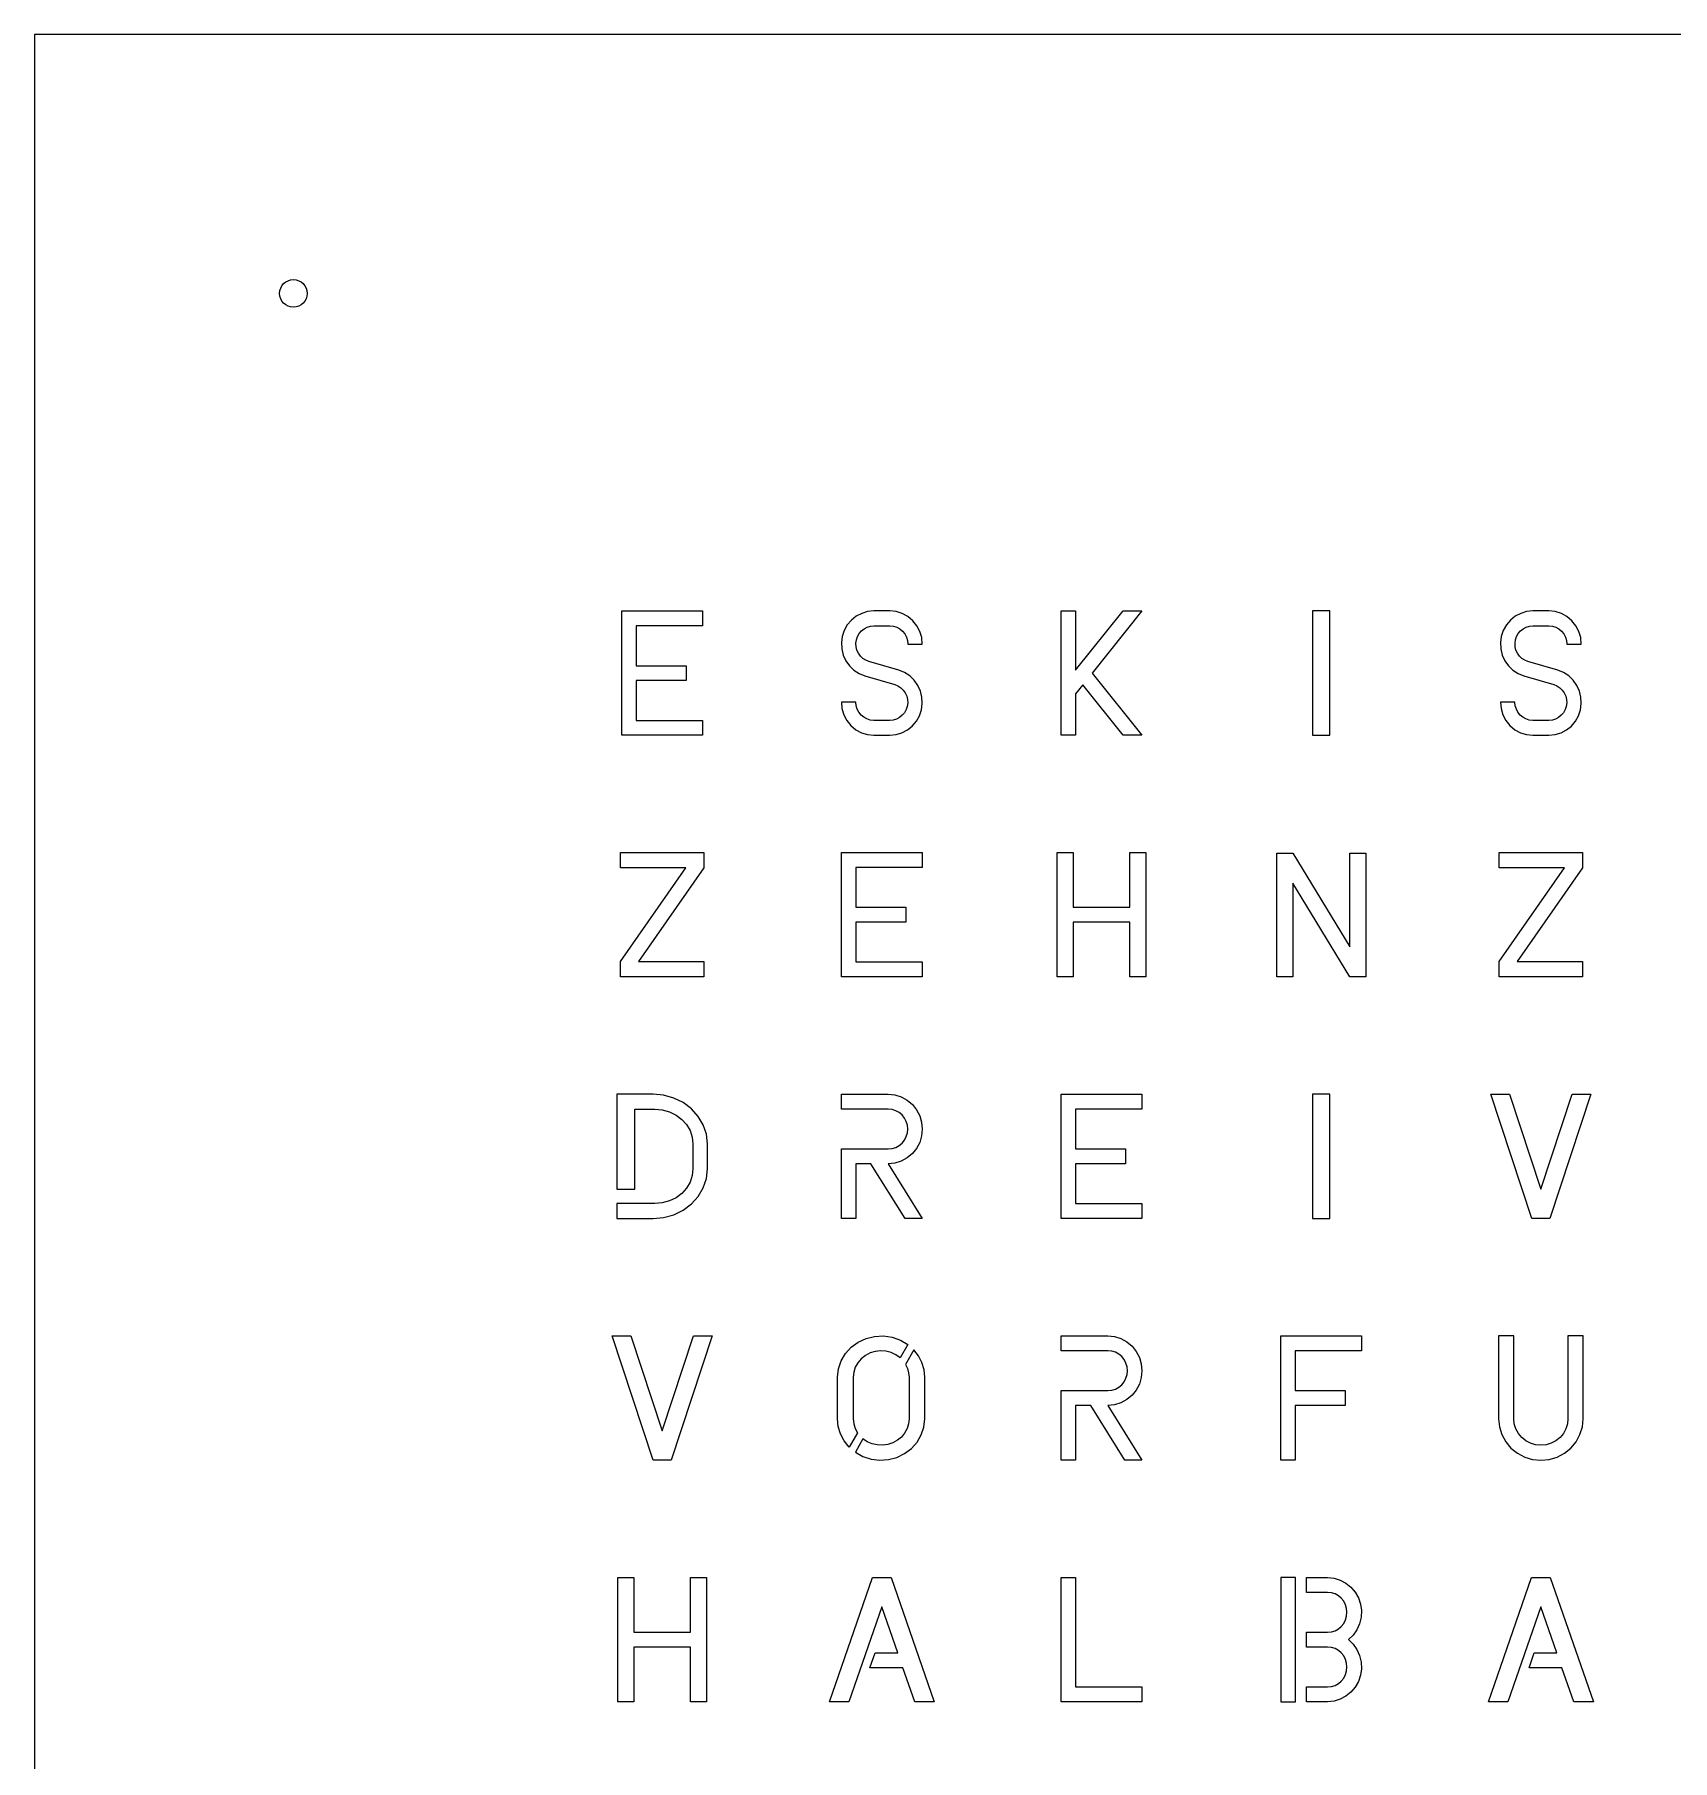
# Model space of a CAD drawing. Extents: x 0 to 500, y 0 to 500.
# Drawn here: x 0 to 237.2, y 250 to 500 of the extents above; entities that cross this region are included whole.
import ezdxf

# ---------------------------------------------------------------- set-up
doc = ezdxf.new("R2010")
doc.units = 0
doc.layers.add('7', color=7, linetype='CONTINUOUS')

msp = doc.modelspace()

# ---------------------------------------------------------------- linework, layer by layer
at = {"layer": '7'}
for p, q in [((0, 500), (0, 0)), ((500, 500), (0, 500)), ((85.0483, 398.4993), (85.0483, 416.5007)), ((85.0483, 416.5007), (96.7699, 416.5007)), ((96.7699, 416.5007), (96.7699, 414.34061)), ((118.3124, 415.16879), (117.7287, 414.4765)), ((119.014, 415.73529), (118.3124, 415.16879)), ((119.8079, 416.1553), (119.014, 415.73529)), ((120.6653, 416.4136), (119.8079, 416.1553)), ((121.5551, 416.5007), (120.6653, 416.4136)), ((123.8994, 416.5007), (121.5551, 416.5007)), ((124.8141, 416.4086), (123.8994, 416.5007)), ((125.6937, 416.13571), (124.8141, 416.4086)), ((126.5043, 415.6925), (125.6937, 416.13571)), ((127.2148, 415.0961), (126.5043, 415.6925)), ((127.7979, 414.36938), (127.2148, 415.0961)), ((148.68469, 416.5007), (150.79671, 416.5007)), ((148.68469, 398.4993), (148.68469, 416.5007)), ((150.79671, 416.5007), (150.79671, 407.909)), ((150.79671, 407.909), (157.6763, 416.5007)), ((160.4063, 416.5007), (153.1991, 407.5)), ((157.6763, 416.5007), (160.4063, 416.5007)), ((185.1161, 416.5007), (185.1161, 398.4993)), ((187.61121, 416.5007), (185.1161, 416.5007)), ((187.61121, 398.4993), (187.61121, 416.5007)), ((213.76691, 415.16879), (213.1832, 414.4765)), ((214.46851, 415.73529), (213.76691, 415.16879)), ((215.26241, 416.1553), (214.46851, 415.73529)), ((216.1199, 416.4136), (215.26241, 416.1553)), ((217.0096, 416.5007), (216.1199, 416.4136)), ((219.354, 416.5007), (217.0096, 416.5007)), ((220.26871, 416.4086), (219.354, 416.5007)), ((221.14819, 416.13571), (220.26871, 416.4086)), ((221.9588, 415.6925), (221.14819, 416.13571)), ((222.6693, 415.0961), (221.9588, 415.6925)), ((223.2524, 414.36938), (222.6693, 415.0961)), ((96.7699, 414.34061), (87.1603, 414.34061)), ((87.1603, 414.34061), (87.1603, 408.58011)), ((116.9946, 412.81839), (116.8709, 411.91299)), ((117.284, 413.68341), (116.9946, 412.81839)), ((117.7287, 414.4765), (117.284, 413.68341)), ((119.0489, 412.31689), (119.2079, 412.7923)), ((119.2079, 412.7923), (119.4523, 413.22809)), ((119.4523, 413.22809), (119.7731, 413.60861)), ((119.7731, 413.60861), (120.1586, 413.91989)), ((120.1586, 413.91989), (120.5949, 414.1507)), ((120.5949, 414.1507), (121.0661, 414.29269)), ((121.0661, 414.29269), (121.5551, 414.34061)), ((121.5551, 414.34061), (123.8994, 414.34061)), ((123.8994, 414.34061), (124.4021, 414.28989)), ((124.4021, 414.28989), (124.8855, 414.13989)), ((124.8855, 414.13989), (125.3309, 413.89639)), ((125.3309, 413.89639), (125.7214, 413.5686)), ((125.7214, 413.5686), (126.0418, 413.16931)), ((126.0418, 413.16931), (126.2799, 412.71371)), ((126.2799, 412.71371), (126.4266, 412.2193)), ((128.2312, 413.54031), (127.7979, 414.36938)), ((128.498, 412.64069), (128.2312, 413.54031)), ((128.5881, 411.70511), (128.498, 412.64069)), ((212.4491, 412.81839), (212.32539, 411.91299)), ((212.73849, 413.68341), (212.4491, 412.81839)), ((213.1832, 414.4765), (212.73849, 413.68341)), ((214.5034, 412.31689), (214.66251, 412.7923)), ((214.66251, 412.7923), (214.9068, 413.22809)), ((214.9068, 413.22809), (215.2276, 413.60861)), ((215.2276, 413.60861), (215.6132, 413.91989)), ((215.6132, 413.91989), (216.0495, 414.1507)), ((216.0495, 414.1507), (216.52071, 414.29269)), ((216.52071, 414.29269), (217.0096, 414.34061)), ((217.0096, 414.34061), (219.354, 414.34061)), ((219.354, 414.34061), (219.8567, 414.28989)), ((219.8567, 414.28989), (220.34, 414.13989)), ((220.34, 414.13989), (220.78551, 413.89639)), ((220.78551, 413.89639), (221.1759, 413.5686)), ((221.1759, 413.5686), (221.4964, 413.16931)), ((221.4964, 413.16931), (221.7345, 412.71371)), ((221.7345, 412.71371), (221.8811, 412.2193)), ((223.6857, 413.54031), (223.2524, 414.36938)), ((223.9525, 412.64069), (223.6857, 413.54031)), ((224.0426, 411.70511), (223.9525, 412.64069)), ((116.8709, 411.91299), (116.9174, 411)), ((116.9174, 411), (117.1325, 410.11261)), ((117.1325, 410.11261), (117.5084, 409.28311)), ((118.9809, 411.8194), (119.0489, 412.31689)), ((119.0065, 411.3176), (118.9809, 411.8194)), ((119.1247, 410.82999), (119.0065, 411.3176)), ((119.3312, 410.37411), (119.1247, 410.82999)), ((119.6186, 409.96671), (119.3312, 410.37411)), ((126.4266, 412.2193), (126.4761, 411.70511)), ((126.4761, 411.70511), (128.5881, 411.70511)), ((212.32539, 411.91299), (212.37199, 411)), ((212.37199, 411), (212.5871, 410.11261)), ((212.5871, 410.11261), (212.96291, 409.28311)), ((214.43539, 411.8194), (214.5034, 412.31689)), ((214.461, 411.3176), (214.43539, 411.8194)), ((214.57919, 410.82999), (214.461, 411.3176)), ((214.7858, 410.37411), (214.57919, 410.82999)), ((215.0731, 409.96671), (214.7858, 410.37411)), ((221.8811, 412.2193), (221.9306, 411.70511)), ((221.9306, 411.70511), (224.0426, 411.70511)), ((87.1603, 408.58011), (94.3675, 408.58011)), ((94.3675, 408.58011), (94.3675, 406.41989)), ((117.5084, 409.28311), (118.0313, 408.54169)), ((118.0313, 408.54169), (118.6823, 407.91519)), ((118.6823, 407.91519), (119.4377, 407.42639)), ((119.9763, 409.62241), (119.6186, 409.96671)), ((120.3915, 409.35379), (119.9763, 409.62241)), ((120.8489, 409.17068), (120.3915, 409.35379)), ((125.1845, 407.9068), (120.8489, 409.17068)), ((126.0169, 407.57361), (125.1845, 407.9068)), ((126.7723, 407.08481), (126.0169, 407.57361)), ((153.1991, 407.5), (160.4063, 398.4993)), ((212.96291, 409.28311), (213.48579, 408.54169)), ((213.48579, 408.54169), (214.1368, 407.91519)), ((214.1368, 407.91519), (214.8922, 407.42639)), ((215.43089, 409.62241), (215.0731, 409.96671)), ((215.84599, 409.35379), (215.43089, 409.62241)), ((216.30341, 409.17068), (215.84599, 409.35379)), ((220.6391, 407.9068), (216.30341, 409.17068)), ((221.47141, 407.57361), (220.6391, 407.9068)), ((222.22681, 407.08481), (221.47141, 407.57361)), ((94.3675, 406.41989), (87.1603, 406.41989)), ((87.1603, 406.41989), (87.1603, 400.65939)), ((119.4377, 407.42639), (120.27, 407.0932)), ((120.27, 407.0932), (124.6057, 405.82932)), ((124.6057, 405.82932), (125.0631, 405.64621)), ((125.0631, 405.64621), (125.4782, 405.37759)), ((125.4782, 405.37759), (125.8359, 405.03329)), ((125.8359, 405.03329), (126.1233, 404.62589)), ((127.4232, 406.45831), (126.7723, 407.08481)), ((127.9462, 405.71689), (127.4232, 406.45831)), ((128.32201, 404.88739), (127.9462, 405.71689)), ((151.83411, 405.79541), (150.79671, 404.49979)), ((157.6763, 398.4993), (151.83411, 405.79541)), ((214.8922, 407.42639), (215.72459, 407.0932)), ((215.72459, 407.0932), (220.0602, 405.82932)), ((220.0602, 405.82932), (220.51759, 405.64621)), ((220.51759, 405.64621), (220.93269, 405.37759)), ((220.93269, 405.37759), (221.2905, 405.03329)), ((221.2905, 405.03329), (221.5779, 404.62589)), ((222.87781, 406.45831), (222.22681, 407.08481)), ((223.4007, 405.71689), (222.87781, 406.45831)), ((223.7765, 404.88739), (223.4007, 405.71689)), ((116.8665, 403.29489), (116.9566, 402.35931)), ((118.9785, 403.29489), (116.8665, 403.29489)), ((119.028, 402.7807), (118.9785, 403.29489)), ((119.1746, 402.28629), (119.028, 402.7807)), ((126.1233, 404.62589), (126.3298, 404.17001)), ((126.4057, 402.68301), (126.2466, 402.2077)), ((126.3298, 404.17001), (126.4481, 403.6824)), ((126.4737, 403.1806), (126.4057, 402.68301)), ((126.4481, 403.6824), (126.4737, 403.1806)), ((128.53709, 404), (128.32201, 404.88739)), ((128.46001, 402.18161), (128.58369, 403.08701)), ((128.58369, 403.08701), (128.53709, 404)), ((150.79671, 404.49979), (150.79671, 398.4993)), ((212.321, 403.29489), (212.4111, 402.35931)), ((214.433, 403.29489), (212.321, 403.29489)), ((214.4825, 402.7807), (214.433, 403.29489)), ((214.6292, 402.28629), (214.4825, 402.7807)), ((221.5779, 404.62589), (221.78439, 404.17001)), ((221.8602, 402.68301), (221.7012, 402.2077)), ((221.78439, 404.17001), (221.9026, 403.6824)), ((221.92821, 403.1806), (221.8602, 402.68301)), ((221.9026, 403.6824), (221.92821, 403.1806)), ((223.99159, 404), (223.7765, 404.88739)), ((223.91451, 402.18161), (224.03819, 403.08701)), ((224.03819, 403.08701), (223.99159, 404)), ((87.1603, 400.65939), (96.7699, 400.65939)), ((96.7699, 400.65939), (96.7699, 398.4993)), ((116.9566, 402.35931), (117.2234, 401.45969)), ((117.2234, 401.45969), (117.6567, 400.63062)), ((117.6567, 400.63062), (118.2397, 399.9039)), ((119.4127, 401.83069), (119.1746, 402.28629)), ((119.7331, 401.4313), (119.4127, 401.83069)), ((120.1236, 401.10361), (119.7331, 401.4313)), ((120.5691, 400.86011), (120.1236, 401.10361)), ((121.0524, 400.71011), (120.5691, 400.86011)), ((121.5551, 400.65939), (121.0524, 400.71011)), ((123.8994, 400.65939), (121.5551, 400.65939)), ((124.3884, 400.70731), (123.8994, 400.65939)), ((124.8596, 400.8493), (124.3884, 400.70731)), ((125.2959, 401.08011), (124.8596, 400.8493)), ((125.6815, 401.39139), (125.2959, 401.08011)), ((126.0023, 401.77191), (125.6815, 401.39139)), ((126.2466, 402.2077), (126.0023, 401.77191)), ((127.1422, 399.83121), (127.7259, 400.5235)), ((127.7259, 400.5235), (128.1705, 401.31659)), ((128.1705, 401.31659), (128.46001, 402.18161)), ((212.4111, 402.35931), (212.6779, 401.45969)), ((212.6779, 401.45969), (213.11121, 400.63062)), ((213.11121, 400.63062), (213.69431, 399.9039)), ((214.86729, 401.83069), (214.6292, 402.28629)), ((215.1877, 401.4313), (214.86729, 401.83069)), ((215.57809, 401.10361), (215.1877, 401.4313)), ((216.02361, 400.86011), (215.57809, 401.10361)), ((216.507, 400.71011), (216.02361, 400.86011)), ((217.0096, 400.65939), (216.507, 400.71011)), ((219.354, 400.65939), (217.0096, 400.65939)), ((219.843, 400.70731), (219.354, 400.65939)), ((220.31419, 400.8493), (219.843, 400.70731)), ((220.7505, 401.08011), (220.31419, 400.8493)), ((221.136, 401.39139), (220.7505, 401.08011)), ((221.4568, 401.77191), (221.136, 401.39139)), ((221.7012, 402.2077), (221.4568, 401.77191)), ((222.59669, 399.83121), (223.1804, 400.5235)), ((223.1804, 400.5235), (223.62511, 401.31659)), ((223.62511, 401.31659), (223.91451, 402.18161)), ((96.7699, 398.4993), (85.0483, 398.4993)), ((118.2397, 399.9039), (118.9502, 399.3075)), ((118.9502, 399.3075), (119.7608, 398.86429)), ((119.7608, 398.86429), (120.6404, 398.5914)), ((120.6404, 398.5914), (121.5551, 398.4993)), ((121.5551, 398.4993), (123.8994, 398.4993)), ((123.8994, 398.4993), (124.7892, 398.5864)), ((124.7892, 398.5864), (125.6466, 398.8447)), ((125.6466, 398.8447), (126.4406, 399.26471)), ((126.4406, 399.26471), (127.1422, 399.83121)), ((150.79671, 398.4993), (148.68469, 398.4993)), ((160.4063, 398.4993), (157.6763, 398.4993)), ((185.1161, 398.4993), (187.61121, 398.4993)), ((213.69431, 399.9039), (214.4048, 399.3075)), ((214.4048, 399.3075), (215.21539, 398.86429)), ((215.21539, 398.86429), (216.095, 398.5914)), ((216.095, 398.5914), (217.0096, 398.4993)), ((217.0096, 398.4993), (219.354, 398.4993)), ((219.354, 398.4993), (220.2438, 398.5864)), ((220.2438, 398.5864), (221.1012, 398.8447)), ((221.1012, 398.8447), (221.8951, 399.26471)), ((221.8951, 399.26471), (222.59669, 399.83121)), ((84.8833, 379.29379), (84.8833, 381.5007)), ((84.8833, 381.5007), (96.9349, 381.5007)), ((96.9349, 381.5007), (96.9349, 379.29379)), ((116.8665, 363.4993), (116.8665, 381.5007)), ((116.8665, 381.5007), (128.5881, 381.5007)), ((128.5881, 381.5007), (128.5881, 379.34061)), ((148.1371, 381.5007), (150.4464, 381.5007)), ((148.1371, 363.4993), (148.1371, 381.5007)), ((150.4464, 381.5007), (150.4464, 373.58011)), ((158.6445, 381.5007), (160.9538, 381.5007)), ((158.6445, 373.58011), (158.6445, 381.5007)), ((160.9538, 381.5007), (160.9538, 363.4993)), ((179.91521, 363.4993), (179.91521, 381.4379)), ((179.91521, 381.4379), (182.239, 381.4379)), ((182.239, 381.4379), (190.4883, 367.87079)), ((190.4883, 367.87079), (190.4883, 381.4379)), ((190.4883, 381.4379), (192.8121, 381.4379)), ((192.8121, 381.4379), (192.8121, 363.4993)), ((212.15601, 379.29379), (212.15601, 381.5007)), ((212.15601, 381.5007), (224.2076, 381.5007)), ((224.2076, 381.5007), (224.2076, 379.29379)), ((94.3182, 379.29379), (84.8833, 379.29379)), ((84.8833, 365.70621), (94.3182, 379.29379)), ((96.9349, 379.29379), (87.5, 365.70621)), ((128.5881, 379.34061), (118.9785, 379.34061)), ((118.9785, 379.34061), (118.9785, 373.58011)), ((221.5909, 379.29379), (212.15601, 379.29379)), ((212.15601, 365.70621), (221.5909, 379.29379)), ((224.2076, 379.29379), (214.77271, 365.70621)), ((182.239, 377.06631), (182.239, 363.4993)), ((190.4883, 363.4993), (182.239, 377.06631)), ((118.9785, 373.58011), (126.1857, 373.58011)), ((126.1857, 373.58011), (126.1857, 371.41989)), ((150.4464, 373.58011), (158.6445, 373.58011)), ((126.1857, 371.41989), (118.9785, 371.41989)), ((118.9785, 371.41989), (118.9785, 365.65939)), ((158.6445, 371.41989), (150.4464, 371.41989)), ((150.4464, 371.41989), (150.4464, 363.4993)), ((158.6445, 363.4993), (158.6445, 371.41989)), ((84.8833, 363.4993), (84.8833, 365.70621)), ((87.5, 365.70621), (96.9349, 365.70621)), ((96.9349, 365.70621), (96.9349, 363.4993)), ((118.9785, 365.65939), (128.5881, 365.65939)), ((128.5881, 365.65939), (128.5881, 363.4993)), ((212.15601, 363.4993), (212.15601, 365.70621)), ((214.77271, 365.70621), (224.2076, 365.70621)), ((224.2076, 365.70621), (224.2076, 363.4993)), ((96.9349, 363.4993), (84.8833, 363.4993)), ((128.5881, 363.4993), (116.8665, 363.4993)), ((150.4464, 363.4993), (148.1371, 363.4993)), ((160.9538, 363.4993), (158.6445, 363.4993)), ((182.239, 363.4993), (179.91521, 363.4993)), ((192.8121, 363.4993), (190.4883, 363.4993)), ((224.2076, 363.4993), (212.15601, 363.4993)), ((84.3488, 346.5007), (84.3488, 332.74149)), ((89.5892, 346.5007), (84.3488, 346.5007)), ((91.1265, 346.3624), (89.5892, 346.5007)), ((92.6048, 345.95261), (91.1265, 346.3624)), ((93.9672, 345.2872), (92.6048, 345.95261)), ((95.1613, 344.39169), (93.9672, 345.2872)), ((116.8665, 346.5007), (123.6601, 346.5007)), ((116.8665, 344.34061), (116.8665, 346.5007)), ((123.6601, 346.5007), (124.6215, 346.4039)), ((124.6215, 346.4039), (125.5459, 346.117)), ((125.5459, 346.117), (126.3979, 345.65131)), ((126.3979, 345.65131), (127.1447, 345.02441)), ((127.1447, 345.02441), (127.7575, 344.26059)), ((148.68469, 328.4993), (148.68469, 346.5007)), ((148.68469, 346.5007), (160.4063, 346.5007)), ((160.4063, 346.5007), (160.4063, 344.34061)), ((185.1161, 346.5007), (185.1161, 328.4993)), ((187.61121, 346.5007), (185.1161, 346.5007)), ((187.61121, 328.4993), (187.61121, 346.5007)), ((216.8774, 328.4993), (210.9398, 346.5007)), ((210.9398, 346.5007), (213.64529, 346.5007)), ((213.64529, 346.5007), (218.1824, 332.74521)), ((218.1824, 332.74521), (222.7195, 346.5007)), ((225.4249, 346.5007), (219.4873, 328.4993)), ((222.7195, 346.5007), (225.4249, 346.5007)), ((86.9729, 332.74149), (86.9729, 344.34061)), ((86.9729, 344.34061), (89.8492, 344.34061)), ((89.8492, 344.34061), (90.9253, 344.24371)), ((90.9253, 344.24371), (91.9601, 343.95691)), ((91.9601, 343.95691), (92.9138, 343.49109)), ((92.9138, 343.49109), (93.7497, 342.86429)), ((93.7497, 342.86429), (94.4357, 342.1004)), ((96.1413, 343.3006), (95.1613, 344.39169)), ((96.8695, 342.05569), (96.1413, 343.3006)), ((123.6601, 344.34061), (116.8665, 344.34061)), ((124.2094, 344.28519), (123.6601, 344.34061)), ((124.7377, 344.12131), (124.2094, 344.28519)), ((125.2245, 343.8551), (124.7377, 344.12131)), ((125.6513, 343.49701), (125.2245, 343.8551)), ((126.0015, 343.06049), (125.6513, 343.49701)), ((126.2617, 342.5625), (126.0015, 343.06049)), ((126.422, 342.02219), (126.2617, 342.5625)), ((127.7575, 344.26059), (128.213, 343.38919)), ((128.213, 343.38919), (128.49339, 342.4436)), ((160.4063, 344.34061), (150.79671, 344.34061)), ((150.79671, 344.34061), (150.79671, 338.58011)), ((94.4357, 342.1004), (94.9455, 341.229)), ((94.9455, 341.229), (95.2594, 340.28351)), ((95.2594, 340.28351), (95.3654, 339.30011)), ((97.3179, 340.7049), (96.8695, 342.05569)), ((97.4694, 339.30011), (97.3179, 340.7049)), ((126.0015, 339.86011), (126.2617, 340.35809)), ((126.2617, 340.35809), (126.422, 340.89841)), ((126.4761, 341.4603), (126.422, 342.02219)), ((126.422, 340.89841), (126.4761, 341.4603)), ((128.49339, 340.47699), (128.213, 339.5314)), ((128.49339, 342.4436), (128.5881, 341.4603)), ((128.5881, 341.4603), (128.49339, 340.47699)), ((95.3654, 339.30011), (95.3654, 335.69989)), ((97.4694, 335.69989), (97.4694, 339.30011)), ((116.8665, 338.58011), (123.6601, 338.58011)), ((116.8665, 328.4993), (116.8665, 338.58011)), ((123.6601, 338.58011), (124.2094, 338.63541)), ((124.2094, 338.63541), (124.7377, 338.79929)), ((124.7377, 338.79929), (125.2245, 339.06549)), ((125.2245, 339.06549), (125.6513, 339.42371)), ((125.6513, 339.42371), (126.0015, 339.86011)), ((127.1447, 337.89621), (126.3979, 337.26941)), ((127.7575, 338.66), (127.1447, 337.89621)), ((128.213, 339.5314), (127.7575, 338.66)), ((150.79671, 338.58011), (158.00391, 338.58011)), ((158.00391, 338.58011), (158.00391, 336.41989)), ((95.3654, 335.69989), (95.2594, 334.71649)), ((97.3179, 334.2951), (97.4694, 335.69989)), ((121.1567, 336.41989), (118.9785, 336.41989)), ((118.9785, 336.41989), (118.9785, 328.4993)), ((126.0847, 328.4993), (121.1567, 336.41989)), ((124.6215, 336.51682), (123.6601, 336.41989)), ((123.6601, 336.41989), (128.5881, 328.4993)), ((125.5459, 336.80359), (124.6215, 336.51682)), ((126.3979, 337.26941), (125.5459, 336.80359)), ((158.00391, 336.41989), (150.79671, 336.41989)), ((150.79671, 336.41989), (150.79671, 330.65939)), ((84.3488, 332.74149), (86.9729, 332.74149)), ((94.4357, 332.89951), (93.7497, 332.13571)), ((94.9455, 333.771), (94.4357, 332.89951)), ((95.2594, 334.71649), (94.9455, 333.771)), ((96.1413, 331.6994), (96.8695, 332.94431)), ((96.8695, 332.94431), (97.3179, 334.2951)), ((89.8492, 330.65939), (84.3488, 330.65939)), ((84.3488, 330.65939), (84.3488, 328.4993)), ((90.9253, 330.75629), (89.8492, 330.65939)), ((91.9601, 331.04309), (90.9253, 330.75629)), ((92.9138, 331.50891), (91.9601, 331.04309)), ((93.7497, 332.13571), (92.9138, 331.50891)), ((93.9672, 329.7128), (95.1613, 330.60831)), ((95.1613, 330.60831), (96.1413, 331.6994)), ((150.79671, 330.65939), (160.4063, 330.65939)), ((160.4063, 330.65939), (160.4063, 328.4993)), ((84.3488, 328.4993), (89.5892, 328.4993)), ((89.5892, 328.4993), (91.1265, 328.6376)), ((91.1265, 328.6376), (92.6048, 329.04739)), ((92.6048, 329.04739), (93.9672, 329.7128)), ((118.9785, 328.4993), (116.8665, 328.4993)), ((128.5881, 328.4993), (126.0847, 328.4993)), ((160.4063, 328.4993), (148.68469, 328.4993)), ((185.1161, 328.4993), (187.61121, 328.4993)), ((219.4873, 328.4993), (216.8774, 328.4993)), ((89.6047, 293.4993), (83.6671, 311.5007)), ((83.6671, 311.5007), (86.3725, 311.5007)), ((86.3725, 311.5007), (90.9096, 297.74521)), ((90.9096, 297.74521), (95.4467, 311.5007)), ((98.1522, 311.5007), (92.2146, 293.4993)), ((95.4467, 311.5007), (98.1522, 311.5007)), ((118.2791, 309.85419), (119.2916, 310.5965)), ((119.2916, 310.5965), (120.4409, 311.13)), ((120.4409, 311.13), (121.6799, 311.4328)), ((121.6799, 311.4328), (122.9578, 311.49249)), ((122.9578, 311.49249), (124.2222, 311.3067)), ((124.2222, 311.3067), (125.4211, 310.8829)), ((126.5056, 310.23859), (125.3965, 308.2991)), ((125.4211, 310.8829), (126.5056, 310.23859)), ((148.68469, 311.5007), (155.4783, 311.5007)), ((148.68469, 309.34061), (148.68469, 311.5007)), ((155.4783, 311.5007), (156.4397, 311.4039)), ((156.4397, 311.4039), (157.36411, 311.117)), ((157.36411, 311.117), (158.21609, 310.65131)), ((158.21609, 310.65131), (158.96291, 310.02441)), ((158.96291, 310.02441), (159.5757, 309.26059)), ((180.50281, 293.4993), (180.50281, 311.5007)), ((180.50281, 311.5007), (192.2244, 311.5007)), ((192.2244, 311.5007), (192.2244, 309.34061)), ((212.0522, 311.5007), (212.0522, 299.49371)), ((214.26109, 311.5007), (212.0522, 311.5007)), ((214.26109, 299.49371), (214.26109, 311.5007)), ((224.3114, 311.5007), (222.1026, 311.5007)), ((222.1026, 311.5007), (222.1026, 299.49371)), ((224.3114, 299.49371), (224.3114, 311.5007)), ((116.4402, 306.71411), (116.8236, 307.87241)), ((116.8236, 307.87241), (117.445, 308.93359)), ((117.445, 308.93359), (118.2791, 309.85419)), ((119.2511, 307.612), (118.8869, 306.95551)), ((119.7417, 308.1897), (119.2511, 307.612)), ((120.3403, 308.6669), (119.7417, 308.1897)), ((121.0247, 309.02579), (120.3403, 308.6669)), ((121.769, 309.2529), (121.0247, 309.02579)), ((122.5455, 309.33969), (121.769, 309.2529)), ((123.3251, 309.28299), (122.5455, 309.33969)), ((124.0786, 309.0849), (123.3251, 309.28299)), ((124.7778, 308.75281), (124.0786, 309.0849)), ((125.3965, 308.2991), (124.7778, 308.75281)), ((127.3637, 309.47351), (126.16, 307.36859)), ((128.03841, 308.6008), (127.3637, 309.47351)), ((128.53661, 307.62711), (128.03841, 308.6008)), ((128.84219, 306.5842), (128.53661, 307.62711)), ((155.4783, 309.34061), (148.68469, 309.34061)), ((156.0276, 309.28519), (155.4783, 309.34061)), ((156.55589, 309.12131), (156.0276, 309.28519)), ((157.04269, 308.8551), (156.55589, 309.12131)), ((157.4695, 308.49701), (157.04269, 308.8551)), ((157.8197, 308.06049), (157.4695, 308.49701)), ((158.0799, 307.5625), (157.8197, 308.06049)), ((158.2401, 307.02219), (158.0799, 307.5625)), ((159.5757, 309.26059), (160.0311, 308.38919)), ((160.0311, 308.38919), (160.3116, 307.4436)), ((192.2244, 309.34061), (182.61481, 309.34061)), ((182.61481, 309.34061), (182.61481, 303.58011)), ((116.3106, 305.5062), (116.4402, 306.71411)), ((116.3106, 299.49371), (116.3106, 305.5062)), ((118.6628, 306.24469), (118.5871, 305.5062)), ((118.5871, 305.5062), (118.5871, 299.49371)), ((118.8869, 306.95551), (118.6628, 306.24469)), ((126.16, 307.36859), (126.4399, 306.77811)), ((126.4399, 306.77811), (126.6111, 306.1514)), ((126.6111, 306.1514), (126.6687, 305.5062)), ((126.6687, 305.5062), (126.6687, 299.49371)), ((128.94521, 305.5062), (128.84219, 306.5842)), ((128.94521, 299.49371), (128.94521, 305.5062)), ((157.8197, 304.86011), (158.0799, 305.35809)), ((158.0799, 305.35809), (158.2401, 305.89841)), ((158.2943, 306.4603), (158.2401, 307.02219)), ((158.2401, 305.89841), (158.2943, 306.4603)), ((160.3116, 305.47699), (160.0311, 304.5314)), ((160.3116, 307.4436), (160.4063, 306.4603)), ((160.4063, 306.4603), (160.3116, 305.47699)), ((148.68469, 303.58011), (155.4783, 303.58011)), ((148.68469, 293.4993), (148.68469, 303.58011)), ((155.4783, 303.58011), (156.0276, 303.63541)), ((156.0276, 303.63541), (156.55589, 303.79929)), ((156.55589, 303.79929), (157.04269, 304.06549)), ((157.04269, 304.06549), (157.4695, 304.42371)), ((157.4695, 304.42371), (157.8197, 304.86011)), ((158.96291, 302.89621), (158.21609, 302.26941)), ((159.5757, 303.66), (158.96291, 302.89621)), ((160.0311, 304.5314), (159.5757, 303.66)), ((182.61481, 303.58011), (189.82201, 303.58011)), ((189.82201, 303.58011), (189.82201, 301.41989)), ((152.9749, 301.41989), (150.79671, 301.41989)), ((150.79671, 301.41989), (150.79671, 293.4993)), ((157.90289, 293.4993), (152.9749, 301.41989)), ((156.4397, 301.51682), (155.4783, 301.41989)), ((155.4783, 301.41989), (160.4063, 293.4993)), ((157.36411, 301.80359), (156.4397, 301.51682)), ((158.21609, 302.26941), (157.36411, 301.80359)), ((189.82201, 301.41989), (182.61481, 301.41989)), ((182.61481, 301.41989), (182.61481, 293.4993)), ((116.4222, 298.37231), (116.3106, 299.49371)), ((116.7529, 297.29041), (116.4222, 298.37231)), ((118.5871, 299.49371), (118.6568, 298.78461)), ((118.6568, 298.78461), (118.8635, 298.09991)), ((118.8635, 298.09991), (119.2001, 297.46341)), ((126.3803, 298.07111), (126.0294, 297.42401)), ((126.5959, 298.76941), (126.3803, 298.07111)), ((126.6687, 299.49371), (126.5959, 298.76941)), ((128.44501, 297.15591), (128.81889, 298.30099)), ((128.81889, 298.30099), (128.94521, 299.49371)), ((212.0522, 299.49371), (212.17, 298.32431)), ((212.17, 298.32431), (212.5188, 297.1998)), ((214.3364, 298.7457), (214.26109, 299.49371)), ((214.55949, 298.0264), (214.3364, 298.7457)), ((214.9218, 297.36349), (214.55949, 298.0264)), ((221.80409, 298.0264), (221.4418, 297.36349)), ((222.02721, 298.7457), (221.80409, 298.0264)), ((222.1026, 299.49371), (222.02721, 298.7457)), ((223.84489, 297.1998), (224.1937, 298.32431)), ((224.1937, 298.32431), (224.3114, 299.49371)), ((117.291, 296.28629), (116.7529, 297.29041)), ((118.0176, 295.39551), (117.291, 296.28629)), ((119.2001, 297.46341), (118.0176, 295.39551)), ((119.994, 296.58591), (118.8924, 294.65948)), ((120.6204, 296.16611), (119.994, 296.58591)), ((121.3191, 295.86621), (120.6204, 296.16611)), ((122.0649, 295.69681), (121.3191, 295.86621)), ((122.831, 295.66431), (122.0649, 295.69681)), ((123.5897, 295.76971), (122.831, 295.66431)), ((124.3139, 296.00909), (123.5897, 295.76971)), ((124.9773, 296.37411), (124.3139, 296.00909)), ((125.5561, 296.8515), (124.9773, 296.37411)), ((126.0294, 297.42401), (125.5561, 296.8515)), ((126.0327, 294.44449), (127.0235, 295.18829)), ((127.0235, 295.18829), (127.8384, 296.10431)), ((127.8384, 296.10431), (128.44501, 297.15591)), ((212.5188, 297.1998), (213.08521, 296.16339)), ((213.08521, 296.16339), (213.8475, 295.255)), ((213.8475, 295.255), (214.7764, 294.50949)), ((215.40939, 296.7825), (214.9218, 297.36349)), ((216.0036, 296.3056), (215.40939, 296.7825)), ((216.6814, 295.95129), (216.0036, 296.3056)), ((217.4169, 295.73309), (216.6814, 295.95129)), ((218.18179, 295.65939), (217.4169, 295.73309)), ((218.9467, 295.73309), (218.18179, 295.65939)), ((219.68221, 295.95129), (218.9467, 295.73309)), ((220.36011, 296.3056), (219.68221, 295.95129)), ((220.95419, 296.7825), (220.36011, 296.3056)), ((221.4418, 297.36349), (220.95419, 296.7825)), ((221.5873, 294.50949), (222.5161, 295.255)), ((222.5161, 295.255), (223.2784, 296.16339)), ((223.2784, 296.16339), (223.84489, 297.1998)), ((92.2146, 293.4993), (89.6047, 293.4993)), ((118.8924, 294.65948), (119.9808, 294.0509)), ((119.9808, 294.0509), (121.1751, 293.65991)), ((121.1751, 293.65991), (122.4275, 293.50229)), ((122.4275, 293.50229), (123.6879, 293.58429)), ((123.6879, 293.58429), (124.9059, 293.90259)), ((124.9059, 293.90259), (126.0327, 294.44449)), ((150.79671, 293.4993), (148.68469, 293.4993)), ((160.4063, 293.4993), (157.90289, 293.4993)), ((182.61481, 293.4993), (180.50281, 293.4993)), ((214.7764, 294.50949), (215.83611, 293.9556)), ((215.83611, 293.9556), (216.98599, 293.61441)), ((216.98599, 293.61441), (218.18179, 293.4993)), ((218.18179, 293.4993), (219.37759, 293.61441)), ((219.37759, 293.61441), (220.5275, 293.9556)), ((220.5275, 293.9556), (221.5873, 294.50949)), ((84.5007, 276.5007), (86.81, 276.5007)), ((84.5007, 258.4993), (84.5007, 276.5007)), ((86.81, 276.5007), (86.81, 268.58011)), ((95.0081, 276.5007), (97.3175, 276.5007)), ((95.0081, 268.58011), (95.0081, 276.5007)), ((97.3175, 276.5007), (97.3175, 258.4993)), ((115.1245, 258.4993), (121.3574, 276.48129)), ((121.3574, 276.48129), (124.0971, 276.48129)), ((124.0971, 276.48129), (130.33009, 258.4993)), ((148.68469, 276.5007), (150.79671, 276.5007)), ((148.68469, 258.4993), (148.68469, 276.5007)), ((150.79671, 276.5007), (150.79671, 260.65939)), ((180.5255, 276.5007), (180.5255, 258.4993)), ((182.6293, 276.5007), (180.5255, 276.5007)), ((182.6293, 258.4993), (182.6293, 276.5007)), ((184.2375, 276.5007), (187.2928, 276.5007)), ((184.2375, 274.34061), (184.2375, 276.5007)), ((187.2928, 276.5007), (188.22169, 276.4097)), ((188.22169, 276.4097), (189.1169, 276.1398)), ((189.1169, 276.1398), (189.9463, 275.7009)), ((189.9463, 275.7009), (190.67979, 275.1088)), ((190.67979, 275.1088), (191.291, 274.38489)), ((210.57899, 258.4993), (216.8119, 276.48129)), ((216.8119, 276.48129), (219.5517, 276.48129)), ((219.5517, 276.48129), (225.78461, 258.4993)), ((187.2928, 274.34061), (184.2375, 274.34061)), ((187.8401, 274.28519), (187.2928, 274.34061)), ((188.3663, 274.12131), (187.8401, 274.28519)), ((188.8513, 273.8551), (188.3663, 274.12131)), ((189.2764, 273.49701), (188.8513, 273.8551)), ((189.6252, 273.06049), (189.2764, 273.49701)), ((189.8844, 272.5625), (189.6252, 273.06049)), ((190.0441, 272.02219), (189.8844, 272.5625)), ((191.291, 274.38489), (191.75771, 273.5553)), ((191.75771, 273.5553), (192.0631, 272.65009)), ((192.0631, 272.65009), (192.1962, 271.70181)), ((122.7273, 272.23999), (117.9645, 258.4993)), ((125.0384, 265.5722), (122.7273, 272.23999)), ((189.6252, 269.86011), (189.8844, 270.35809)), ((189.8844, 270.35809), (190.0441, 270.89841)), ((190.09801, 271.4603), (190.0441, 272.02219)), ((190.0441, 270.89841), (190.09801, 271.4603)), ((192.1521, 270.7449), (191.9325, 269.81381)), ((192.1962, 271.70181), (192.1521, 270.7449)), ((218.18179, 272.23999), (213.41901, 258.4993)), ((220.493, 265.5722), (218.18179, 272.23999)), ((86.81, 268.58011), (95.0081, 268.58011)), ((184.2375, 268.58011), (187.2928, 268.58011)), ((184.2375, 266.41989), (184.2375, 268.58011)), ((187.2928, 268.58011), (187.8401, 268.63541)), ((187.8401, 268.63541), (188.3663, 268.79929)), ((188.3663, 268.79929), (188.8513, 269.06549)), ((188.8513, 269.06549), (189.2764, 269.42371)), ((189.2764, 269.42371), (189.6252, 269.86011)), ((191.00439, 268.1615), (190.3295, 267.5)), ((190.3295, 267.5), (191.00439, 266.8385)), ((191.5453, 268.94211), (191.00439, 268.1615)), ((191.9325, 269.81381), (191.5453, 268.94211)), ((95.0081, 266.41989), (86.81, 266.41989)), ((86.81, 266.41989), (86.81, 258.4993)), ((95.0081, 258.4993), (95.0081, 266.41989)), ((121.0107, 263.4144), (121.7586, 265.5722)), ((121.7586, 265.5722), (125.0384, 265.5722)), ((187.2928, 266.41989), (184.2375, 266.41989)), ((187.8401, 266.36459), (187.2928, 266.41989)), ((188.3663, 266.20071), (187.8401, 266.36459)), ((188.8513, 265.93451), (188.3663, 266.20071)), ((189.2764, 265.57629), (188.8513, 265.93451)), ((189.6252, 265.13989), (189.2764, 265.57629)), ((189.8844, 264.64191), (189.6252, 265.13989)), ((191.00439, 266.8385), (191.5453, 266.05789)), ((191.5453, 266.05789), (191.9325, 265.18619)), ((191.9325, 265.18619), (192.1521, 264.2551)), ((216.46519, 263.4144), (217.2132, 265.5722)), ((217.2132, 265.5722), (220.493, 265.5722)), ((125.7864, 263.4144), (121.0107, 263.4144)), ((127.4901, 258.4993), (125.7864, 263.4144)), ((190.0441, 264.10159), (189.8844, 264.64191)), ((189.8844, 262.4375), (190.0441, 262.97781)), ((190.09801, 263.5397), (190.0441, 264.10159)), ((190.0441, 262.97781), (190.09801, 263.5397)), ((192.1962, 263.29819), (192.0631, 262.34991)), ((192.1521, 264.2551), (192.1962, 263.29819)), ((221.24091, 263.4144), (216.46519, 263.4144)), ((222.9446, 258.4993), (221.24091, 263.4144)), ((150.79671, 260.65939), (160.4063, 260.65939)), ((160.4063, 260.65939), (160.4063, 258.4993)), ((184.2375, 260.65939), (187.2928, 260.65939)), ((184.2375, 258.4993), (184.2375, 260.65939)), ((187.2928, 260.65939), (187.8401, 260.71481)), ((187.8401, 260.71481), (188.3663, 260.87869)), ((188.3663, 260.87869), (188.8513, 261.1449)), ((188.8513, 261.1449), (189.2764, 261.50299)), ((189.2764, 261.50299), (189.6252, 261.93951)), ((189.6252, 261.93951), (189.8844, 262.4375)), ((191.291, 260.61511), (190.67979, 259.8912)), ((191.75771, 261.4447), (191.291, 260.61511)), ((192.0631, 262.34991), (191.75771, 261.4447)), ((86.81, 258.4993), (84.5007, 258.4993)), ((97.3175, 258.4993), (95.0081, 258.4993)), ((117.9645, 258.4993), (115.1245, 258.4993)), ((130.33009, 258.4993), (127.4901, 258.4993)), ((160.4063, 258.4993), (148.68469, 258.4993)), ((180.5255, 258.4993), (182.6293, 258.4993)), ((187.2928, 258.4993), (184.2375, 258.4993)), ((188.22169, 258.5903), (187.2928, 258.4993)), ((189.1169, 258.8602), (188.22169, 258.5903)), ((189.9463, 259.2991), (189.1169, 258.8602)), ((190.67979, 259.8912), (189.9463, 259.2991)), ((213.41901, 258.4993), (210.57899, 258.4993)), ((225.78461, 258.4993), (222.9446, 258.4993))]:
    msp.add_line(p, q, dxfattribs=at)
msp.add_circle((37.5, 462.5), 2, dxfattribs=at)

doc.saveas('drawing.dxf')
